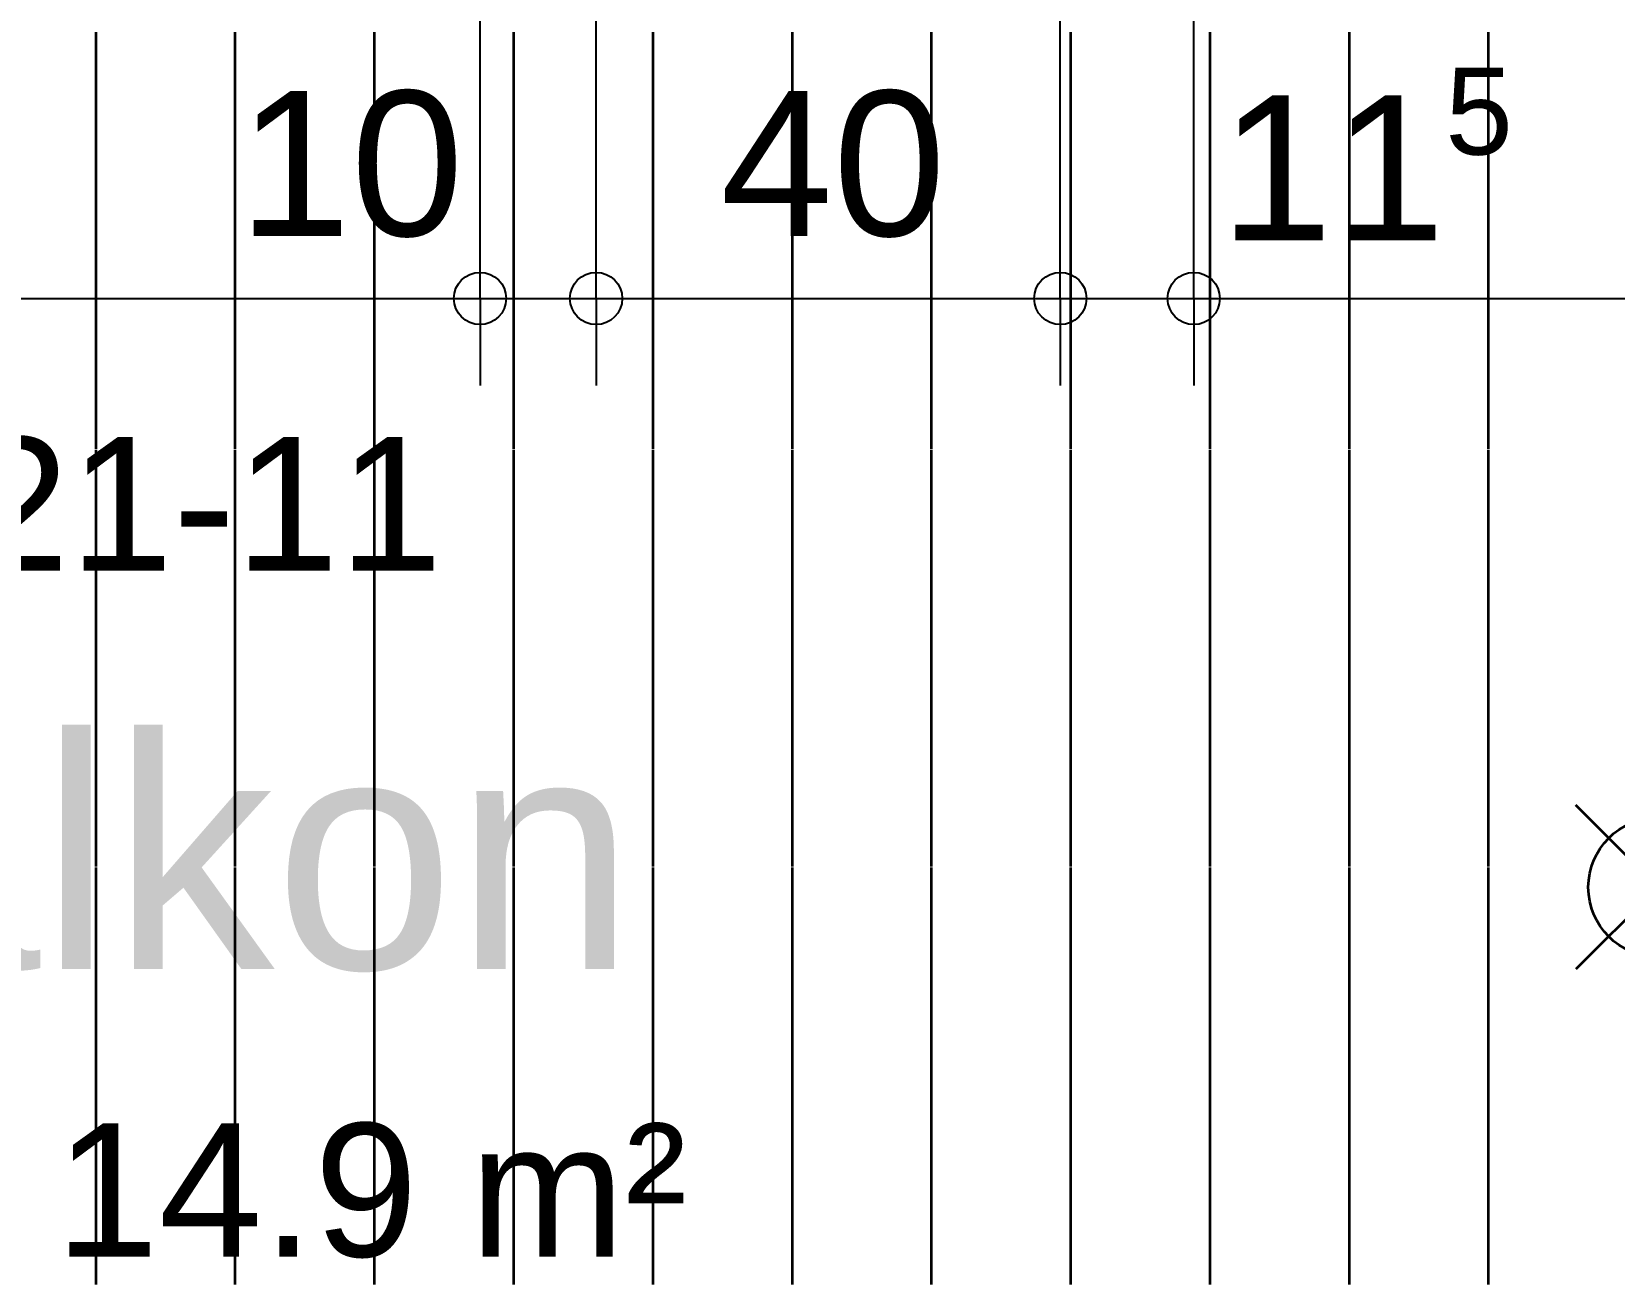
# Model space of a CAD drawing. Header units: centimetres. Extents: x 0.3 to 84.3, y 0.3 to 59.7.
# Drawn here: x 36.607 to 39.335, y 12.905 to 15.064 of the extents above; entities that cross this region are included whole.
import ezdxf

# ---------------------------------------------------------------- set-up
doc = ezdxf.new("R2010")
doc.units = ezdxf.units.CM
doc.linetypes.add('AUSGEZOGEN', pattern=[0])
for name, color, linetype, lineweight in [('Ausbau Raeume', 7, 'AUSGEZOGEN', 35), ('Raumbezeichnung', 7, 'AUSGEZOGEN', 35), ('Werkplan- Ausfuehrungsmasse', 7, 'AUSGEZOGEN', 25)]:
    doc.layers.add(name, color=color, linetype=linetype, lineweight=lineweight)
doc.layers.add('Elektro Apparate', color=7, linetype='AUSGEZOGEN', lineweight=35, true_color=0x656565)
doc.styles.add('ARIAL', font='ARIAL.TTF')

msp = doc.modelspace()

# ---------------------------------------------------------------- linework, layer by layer
at = {"layer": 'Ausbau Raeume', "color": 254, "linetype": 'AUSGEZOGEN', "lineweight": 35}
for p, q in [((36.7182, 14.3446), (36.7182, 15.0632)), ((36.9582, 14.3446), (36.9582, 15.0632)), ((37.1982, 14.3446), (37.1982, 15.0632)), ((37.4382, 14.3446), (37.4382, 15.0632)), ((37.6782, 14.3446), (37.6782, 15.0632)), ((37.9182, 14.3446), (37.9182, 15.0632)), ((38.1582, 14.3446), (38.1582, 15.0632)), ((38.3982, 14.3446), (38.3982, 15.0632)), ((38.6382, 14.3446), (38.6382, 15.0632)), ((38.8782, 14.3446), (38.8782, 15.0632)), ((39.1182, 14.3446), (39.1182, 15.0632)), ((36.7182, 13.6246), (36.7182, 14.3432)), ((36.9582, 13.6246), (36.9582, 14.3432)), ((37.1982, 13.6246), (37.1982, 14.3432)), ((37.4382, 13.6246), (37.4382, 14.3432)), ((37.6782, 13.6246), (37.6782, 14.3432)), ((37.9182, 13.6246), (37.9182, 14.3432)), ((38.1582, 13.6246), (38.1582, 14.3432)), ((38.3982, 13.6246), (38.3982, 14.3432)), ((38.6382, 13.6246), (38.6382, 14.3432)), ((38.8782, 13.6246), (38.8782, 14.3432)), ((39.1182, 13.6246), (39.1182, 14.3432)), ((36.7182, 12.9046), (36.7182, 13.6232)), ((36.9582, 12.9046), (36.9582, 13.6232)), ((37.1982, 12.9046), (37.1982, 13.6232)), ((37.4382, 12.9046), (37.4382, 13.6232)), ((37.6782, 12.9046), (37.6782, 13.6232)), ((37.9182, 12.9046), (37.9182, 13.6232)), ((38.1582, 12.9046), (38.1582, 13.6232)), ((38.3982, 12.9046), (38.3982, 13.6232)), ((38.6382, 12.9046), (38.6382, 13.6232)), ((38.8782, 12.9046), (38.8782, 13.6232)), ((39.1182, 12.9046), (39.1182, 13.6232))]:
    msp.add_line(p, q, dxfattribs=at)
at = {"layer": 'Elektro Apparate', "color": 40, "linetype": 'AUSGEZOGEN', "lineweight": 35}
for p, q in [((39.5514, 13.7304), (39.2686, 13.4476)), ((39.5514, 13.4476), (39.2686, 13.7304))]:
    msp.add_line(p, q, dxfattribs=at)
msp.add_circle((39.41, 13.589), 0.12, dxfattribs=at)
at = {"layer": 'Werkplan- Ausfuehrungsmasse', "color": 7, "linetype": 'AUSGEZOGEN', "lineweight": 25}
for p, q in [((37.38, 14.604), (37.38, 14.754)), ((37.58, 14.604), (37.58, 14.754)), ((38.38, 14.604), (38.38, 14.754)), ((38.61, 14.604), (38.61, 14.754)), ((37.38, 14.604), (37.38, 14.454)), ((37.38, 14.604), (37.58, 14.604)), ((37.58, 14.604), (37.58, 14.454)), ((37.58, 14.604), (38.38, 14.604)), ((38.38, 14.604), (38.38, 14.454)), ((38.38, 14.604), (38.61, 14.604)), ((38.61, 14.604), (38.61, 14.454)), ((38.61, 14.604), (44.74, 14.604))]:
    msp.add_line(p, q, dxfattribs=at)
for points in [[(37.38, 14.604), (37.38, 14.6665), (37.38, 14.6665), (37.38, 14.6665), (37.38, 14.6665), (37.38, 14.6665), (37.38, 14.6665), (37.38, 14.6665), (37.38, 14.6665), (37.38, 14.6665), (37.38, 14.6665), (37.38, 14.6665), (37.38, 14.6665), (37.38, 14.6665), (37.38, 14.6665), (37.38, 14.6665), (37.38, 14.6665), (37.38, 14.6665), (37.38, 14.6665), (37.38, 14.6665), (37.38, 14.6665), (37.38, 14.6705), (37.38, 14.6705), (37.38, 14.671), (37.38, 14.671), (37.38, 14.6719), (37.38, 14.6719), (37.38, 14.6722), (37.38, 14.6722), (37.38, 14.6734), (37.38, 14.6734), (37.38, 14.6738), (37.38, 14.6738), (37.38, 14.6759), (37.38, 14.6759), (37.38, 14.6791), (37.38, 14.6791), (37.38, 15.314)], [(37.58, 14.604), (37.58, 14.6665), (37.58, 14.6665), (37.58, 14.6665), (37.58, 14.6665), (37.58, 14.6665), (37.58, 14.6665), (37.58, 14.6665), (37.58, 14.6665), (37.58, 14.6665), (37.58, 14.6665), (37.58, 14.6665), (37.58, 14.6665), (37.58, 14.6665), (37.58, 14.6665), (37.58, 14.6665), (37.58, 14.6665), (37.58, 14.6665), (37.58, 14.6665), (37.58, 14.6665), (37.58, 14.6665), (37.58, 14.6706), (37.58, 14.6706), (37.58, 14.6712), (37.58, 14.6712), (37.58, 14.6721), (37.58, 14.6721), (37.58, 14.6724), (37.58, 14.6724), (37.58, 14.6736), (37.58, 14.6736), (37.58, 14.674), (37.58, 14.674), (37.58, 14.6762), (37.58, 14.6762), (37.58, 14.6795), (37.58, 14.6795), (37.58, 15.314)], [(38.38, 14.604), (38.38, 14.6665), (38.38, 14.6665), (38.38, 14.6665), (38.38, 14.6665), (38.38, 14.6665), (38.38, 14.6665), (38.38, 14.6665), (38.38, 14.6665), (38.38, 14.6665), (38.38, 14.6665), (38.38, 14.6665), (38.38, 14.6665), (38.38, 14.6665), (38.38, 14.6665), (38.38, 14.6665), (38.38, 14.6665), (38.38, 14.6665), (38.38, 14.6665), (38.38, 14.6711), (38.38, 14.6711), (38.38, 14.6717), (38.38, 14.6717), (38.38, 14.6728), (38.38, 14.6728), (38.38, 14.6731), (38.38, 14.6731), (38.38, 14.6744), (38.38, 14.6744), (38.38, 14.6749), (38.38, 14.6749), (38.38, 14.6773), (38.38, 14.6773), (38.38, 14.681), (38.38, 14.681), (38.38, 15.314)], [(38.61, 14.604), (38.61, 14.6665), (38.61, 14.6665), (38.61, 14.6665), (38.61, 14.6665), (38.61, 14.6665), (38.61, 14.6665), (38.61, 14.6665), (38.61, 14.6665), (38.61, 14.6665), (38.61, 14.6665), (38.61, 14.6665), (38.61, 14.6665), (38.61, 14.6665), (38.61, 14.6665), (38.61, 14.6665), (38.61, 14.6665), (38.61, 14.6665), (38.61, 14.6665), (38.61, 14.6713), (38.61, 14.6713), (38.61, 14.6719), (38.61, 14.6719), (38.61, 14.6729), (38.61, 14.6729), (38.61, 14.6733), (38.61, 14.6733), (38.61, 14.6747), (38.61, 14.6747), (38.61, 14.6752), (38.61, 14.6752), (38.61, 14.6777), (38.61, 14.6777), (38.61, 14.6815), (38.61, 14.6815), (38.61, 15.314)], [(32.58, 14.604), (32.8333, 14.604), (32.8333, 14.604), (34.9732, 14.604), (34.9732, 14.604), (36.272, 14.604), (36.272, 14.604), (37.38, 14.604)]]:
    msp.add_lwpolyline(points, dxfattribs=at)
for centre in [(37.38, 14.604), (37.58, 14.604), (38.38, 14.604), (38.61, 14.604)]:
    msp.add_circle(centre, 0.045, dxfattribs=at)

# ---------------------------------------------------------------- texts
at = {"layer": 'Raumbezeichnung', "color": 7, "linetype": 'AUSGEZOGEN', "lineweight": 50, "char_height": 0.23, "width": 0.115, "attachment_point": 7, "style": 'ARIAL'}
for s, insert in [('1-1.21-11', (35.94, 14.135)), ('BF=\\~14.9\\~m²', (35.96, 12.9491))]:
    msp.add_mtext(s, dxfattribs=dict(at, insert=insert))
at = {"layer": 'Raumbezeichnung', "color": 7, "linetype": 'AUSGEZOGEN', "lineweight": 35, "insert": (35.9385, 13.4424), "char_height": 0.4, "width": 0.2, "attachment_point": 7, "style": 'ARIAL'}
msp.add_mtext('Balkon', dxfattribs=at)
at = {"layer": 'Werkplan- Ausfuehrungsmasse', "color": 7, "linetype": 'AUSGEZOGEN', "lineweight": 50, "attachment_point": 7, "style": 'ARIAL'}
for s, insert, char_height, width in [('5', (39.0435, 14.8498), 0.15, 0.075), ('10', (36.9632, 14.7083), 0.25, 0.125), ('40', (37.7941, 14.7083), 0.25, 0.125), ('11', (38.655, 14.704), 0.25, 0.125)]:
    msp.add_mtext(s, dxfattribs=dict(at, insert=insert, char_height=char_height, width=width))

doc.saveas('drawing.dxf')
